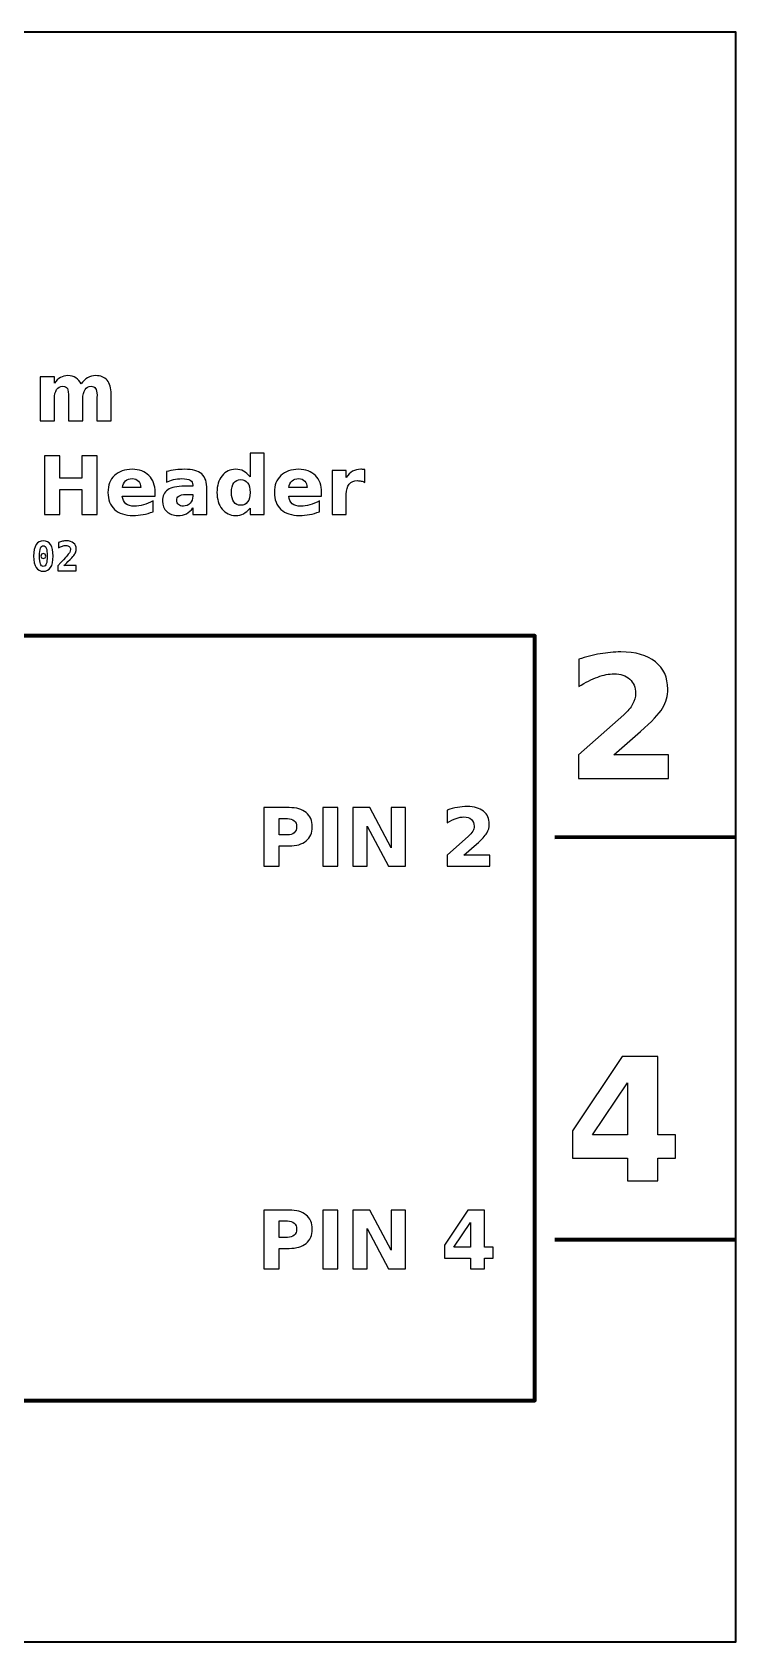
# Model space of a CAD drawing. Header units: centimetres. Extents: x -12.5 to -8.5, y -15.85 to -11.85.
# Drawn here: x -10.25 to -8.5, y -15.85 to -11.85 of the extents above; entities that cross this region are included whole.
import ezdxf

# ---------------------------------------------------------------- set-up
doc = ezdxf.new("R2010")
doc.units = ezdxf.units.CM
doc.header["$MEASUREMENT"] = 0
doc.layers.add('Layer 1', color=7, linetype='Continuous')

msp = doc.modelspace()

# ---------------------------------------------------------------- linework, layer by layer
at = {"layer": 'Layer 1', "color": 7, "lineweight": 35}
msp.add_open_spline([(-12.5, -11.85), (-12.5, -11.85), (-8.5, -11.85), (-8.5, -11.85), (-8.5, -11.85), (-8.5, -11.85), (-8.5, -15.85), (-8.5, -15.85), (-8.5, -15.85), (-8.5, -15.85), (-12.5, -15.85), (-12.5, -15.85), (-12.5, -15.85), (-12.5, -15.85), (-12.5, -11.85), (-12.5, -11.85)], degree=3, knots=[0, 0, 0, 0, 0.25, 0.25, 0.25, 0.25, 0.5, 0.5, 0.5, 0.5, 0.75, 0.75, 0.75, 0.75, 1, 1, 1, 1], dxfattribs=at)
at = {"layer": 'Layer 1', "color": 250}
for points, knots in [([(-10.12776, -12.72425), (-10.12333, -12.71748), (-10.1181, -12.71232), (-10.112, -12.70878), (-10.112, -12.70878), (-10.1059, -12.70522), (-10.09923, -12.70345), (-10.09193, -12.70345), (-10.09193, -12.70345), (-10.07936, -12.70345), (-10.0698, -12.70732), (-10.06323, -12.71508), (-10.06323, -12.71508), (-10.05666, -12.72282), (-10.05336, -12.73408), (-10.05336, -12.74885), (-10.05336, -12.74885), (-10.05336, -12.74885), (-10.05336, -12.81545), (-10.05336, -12.81545), (-10.05336, -12.81545), (-10.05336, -12.81545), (-10.08853, -12.81545), (-10.08853, -12.81545), (-10.08853, -12.81545), (-10.08853, -12.81545), (-10.08853, -12.75842), (-10.08853, -12.75842), (-10.08853, -12.75842), (-10.08846, -12.75758), (-10.08843, -12.75672), (-10.0884, -12.75578), (-10.0884, -12.75578), (-10.08836, -12.75488), (-10.08833, -12.75358), (-10.08833, -12.75188), (-10.08833, -12.75188), (-10.08833, -12.74415), (-10.08946, -12.73852), (-10.09176, -12.73505), (-10.09176, -12.73505), (-10.09403, -12.73155), (-10.0977, -12.72982), (-10.10276, -12.72982), (-10.10276, -12.72982), (-10.10943, -12.72982), (-10.11453, -12.73255), (-10.11816, -12.73802), (-10.11816, -12.73802), (-10.12176, -12.74348), (-10.12363, -12.75138), (-10.12376, -12.76175), (-10.12376, -12.76175), (-10.12376, -12.76175), (-10.12376, -12.81545), (-10.12376, -12.81545), (-10.12376, -12.81545), (-10.12376, -12.81545), (-10.15893, -12.81545), (-10.15893, -12.81545), (-10.15893, -12.81545), (-10.15893, -12.81545), (-10.15893, -12.75842), (-10.15893, -12.75842), (-10.15893, -12.75842), (-10.15893, -12.74632), (-10.15996, -12.73852), (-10.16206, -12.73505), (-10.16206, -12.73505), (-10.16413, -12.73155), (-10.16783, -12.72982), (-10.17316, -12.72982), (-10.17316, -12.72982), (-10.1799, -12.72982), (-10.18506, -12.73258), (-10.1887, -12.73808), (-10.1887, -12.73808), (-10.19233, -12.74358), (-10.19416, -12.75142), (-10.19416, -12.76165), (-10.19416, -12.76165), (-10.19416, -12.76165), (-10.19416, -12.81545), (-10.19416, -12.81545), (-10.19416, -12.81545), (-10.19416, -12.81545), (-10.22933, -12.81545), (-10.22933, -12.81545), (-10.22933, -12.81545), (-10.22933, -12.81545), (-10.22933, -12.70608), (-10.22933, -12.70608), (-10.22933, -12.70608), (-10.22933, -12.70608), (-10.19416, -12.70608), (-10.19416, -12.70608), (-10.19416, -12.70608), (-10.19416, -12.70608), (-10.19416, -12.72212), (-10.19416, -12.72212), (-10.19416, -12.72212), (-10.18986, -12.71592), (-10.18493, -12.71128), (-10.17936, -12.70815), (-10.17936, -12.70815), (-10.1738, -12.70502), (-10.16766, -12.70345), (-10.16096, -12.70345), (-10.16096, -12.70345), (-10.15343, -12.70345), (-10.14673, -12.70528), (-10.14096, -12.70892), (-10.14096, -12.70892), (-10.13516, -12.71258), (-10.13076, -12.71768), (-10.12776, -12.72425)], [0, 0, 0, 0, 0.0344828, 0.0344828, 0.0344828, 0.0344828, 0.0689655, 0.0689655, 0.0689655, 0.0689655, 0.1034483, 0.1034483, 0.1034483, 0.1034483, 0.137931, 0.137931, 0.137931, 0.137931, 0.1724138, 0.1724138, 0.1724138, 0.1724138, 0.2068966, 0.2068966, 0.2068966, 0.2068966, 0.2413793, 0.2413793, 0.2413793, 0.2413793, 0.2758621, 0.2758621, 0.2758621, 0.2758621, 0.3103448, 0.3103448, 0.3103448, 0.3103448, 0.3448276, 0.3448276, 0.3448276, 0.3448276, 0.3793103, 0.3793103, 0.3793103, 0.3793103, 0.4137931, 0.4137931, 0.4137931, 0.4137931, 0.4482759, 0.4482759, 0.4482759, 0.4482759, 0.4827586, 0.4827586, 0.4827586, 0.4827586, 0.5172414, 0.5172414, 0.5172414, 0.5172414, 0.5517241, 0.5517241, 0.5517241, 0.5517241, 0.5862069, 0.5862069, 0.5862069, 0.5862069, 0.6206897, 0.6206897, 0.6206897, 0.6206897, 0.6551724, 0.6551724, 0.6551724, 0.6551724, 0.6896552, 0.6896552, 0.6896552, 0.6896552, 0.7241379, 0.7241379, 0.7241379, 0.7241379, 0.7586207, 0.7586207, 0.7586207, 0.7586207, 0.7931034, 0.7931034, 0.7931034, 0.7931034, 0.8275862, 0.8275862, 0.8275862, 0.8275862, 0.862069, 0.862069, 0.862069, 0.862069, 0.8965517, 0.8965517, 0.8965517, 0.8965517, 0.9310345, 0.9310345, 0.9310345, 0.9310345, 0.9655172, 0.9655172, 0.9655172, 0.9655172, 1, 1, 1, 1]), ([(-10.21873, -12.90245), (-10.21873, -12.90245), (-10.18113, -12.90245), (-10.18113, -12.90245), (-10.18113, -12.90245), (-10.18113, -12.90245), (-10.18113, -12.95802), (-10.18113, -12.95802), (-10.18113, -12.95802), (-10.18113, -12.95802), (-10.12567, -12.95802), (-10.12567, -12.95802), (-10.12567, -12.95802), (-10.12567, -12.95802), (-10.12567, -12.90245), (-10.12567, -12.90245), (-10.12567, -12.90245), (-10.12567, -12.90245), (-10.08807, -12.90245), (-10.08807, -12.90245), (-10.08807, -12.90245), (-10.08807, -12.90245), (-10.08807, -13.04825), (-10.08807, -13.04825), (-10.08807, -13.04825), (-10.08807, -13.04825), (-10.12567, -13.04825), (-10.12567, -13.04825), (-10.12567, -13.04825), (-10.12567, -13.04825), (-10.12567, -12.98645), (-10.12567, -12.98645), (-10.12567, -12.98645), (-10.12567, -12.98645), (-10.18113, -12.98645), (-10.18113, -12.98645), (-10.18113, -12.98645), (-10.18113, -12.98645), (-10.18113, -13.04825), (-10.18113, -13.04825), (-10.18113, -13.04825), (-10.18113, -13.04825), (-10.21873, -13.04825), (-10.21873, -13.04825), (-10.21873, -13.04825), (-10.21873, -13.04825), (-10.21873, -12.90245), (-10.21873, -12.90245)], [0, 0, 0, 0, 0.0833333, 0.0833333, 0.0833333, 0.0833333, 0.1666667, 0.1666667, 0.1666667, 0.1666667, 0.25, 0.25, 0.25, 0.25, 0.3333333, 0.3333333, 0.3333333, 0.3333333, 0.4166667, 0.4166667, 0.4166667, 0.4166667, 0.5, 0.5, 0.5, 0.5, 0.5833333, 0.5833333, 0.5833333, 0.5833333, 0.6666667, 0.6666667, 0.6666667, 0.6666667, 0.75, 0.75, 0.75, 0.75, 0.8333333, 0.8333333, 0.8333333, 0.8333333, 0.9166667, 0.9166667, 0.9166667, 0.9166667, 1, 1, 1, 1]), ([(-9.70793, -12.95492), (-9.70793, -12.95492), (-9.70793, -12.89628), (-9.70793, -12.89628), (-9.70793, -12.89628), (-9.70793, -12.89628), (-9.67276, -12.89628), (-9.67276, -12.89628), (-9.67276, -12.89628), (-9.67276, -12.89628), (-9.67276, -13.04825), (-9.67276, -13.04825), (-9.67276, -13.04825), (-9.67276, -13.04825), (-9.70793, -13.04825), (-9.70793, -13.04825), (-9.70793, -13.04825), (-9.70793, -13.04825), (-9.70793, -13.03242), (-9.70793, -13.03242), (-9.70793, -13.03242), (-9.71273, -13.03888), (-9.71806, -13.04358), (-9.72383, -13.04658), (-9.72383, -13.04658), (-9.72963, -13.04958), (-9.73633, -13.05108), (-9.74396, -13.05108), (-9.74396, -13.05108), (-9.75743, -13.05108), (-9.7685, -13.04572), (-9.77713, -13.03502), (-9.77713, -13.03502), (-9.7858, -13.02432), (-9.79013, -13.01052), (-9.79013, -12.99365), (-9.79013, -12.99365), (-9.79013, -12.97682), (-9.7858, -12.96302), (-9.77713, -12.95232), (-9.77713, -12.95232), (-9.7685, -12.94162), (-9.75743, -12.93625), (-9.74396, -12.93625), (-9.74396, -12.93625), (-9.7364, -12.93625), (-9.72973, -12.93775), (-9.7239, -12.94078), (-9.7239, -12.94078), (-9.71806, -12.94382), (-9.71273, -12.94852), (-9.70793, -12.95492)], [0, 0, 0, 0, 0.0769231, 0.0769231, 0.0769231, 0.0769231, 0.1538462, 0.1538462, 0.1538462, 0.1538462, 0.2307692, 0.2307692, 0.2307692, 0.2307692, 0.3076923, 0.3076923, 0.3076923, 0.3076923, 0.3846154, 0.3846154, 0.3846154, 0.3846154, 0.4615385, 0.4615385, 0.4615385, 0.4615385, 0.5384615, 0.5384615, 0.5384615, 0.5384615, 0.6153846, 0.6153846, 0.6153846, 0.6153846, 0.6923077, 0.6923077, 0.6923077, 0.6923077, 0.7692308, 0.7692308, 0.7692308, 0.7692308, 0.8461538, 0.8461538, 0.8461538, 0.8461538, 0.9230769, 0.9230769, 0.9230769, 0.9230769, 1, 1, 1, 1]), ([(-9.94376, -12.99328), (-9.94376, -12.99328), (-9.94376, -13.00325), (-9.94376, -13.00325), (-9.94376, -13.00325), (-9.94376, -13.00325), (-10.0255, -13.00325), (-10.0255, -13.00325), (-10.0255, -13.00325), (-10.02466, -13.01145), (-10.0217, -13.01758), (-10.0166, -13.02168), (-10.0166, -13.02168), (-10.01153, -13.02578), (-10.00443, -13.02785), (-9.99533, -13.02785), (-9.99533, -13.02785), (-9.98796, -13.02785), (-9.98043, -13.02675), (-9.9727, -13.02458), (-9.9727, -13.02458), (-9.965, -13.02238), (-9.95706, -13.01908), (-9.94893, -13.01465), (-9.94893, -13.01465), (-9.94893, -13.01465), (-9.94893, -13.04162), (-9.94893, -13.04162), (-9.94893, -13.04162), (-9.9572, -13.04475), (-9.96546, -13.04708), (-9.97373, -13.04868), (-9.97373, -13.04868), (-9.982, -13.05028), (-9.99026, -13.05108), (-9.99853, -13.05108), (-9.99853, -13.05108), (-10.01833, -13.05108), (-10.0337, -13.04605), (-10.04466, -13.03598), (-10.04466, -13.03598), (-10.05563, -13.02595), (-10.06113, -13.01182), (-10.06113, -12.99365), (-10.06113, -12.99365), (-10.06113, -12.97582), (-10.05573, -12.96182), (-10.04496, -12.95158), (-10.04496, -12.95158), (-10.0342, -12.94135), (-10.01936, -12.93625), (-10.0005, -12.93625), (-10.0005, -12.93625), (-9.9833, -12.93625), (-9.96956, -12.94142), (-9.95923, -12.95178), (-9.95923, -12.95178), (-9.94893, -12.96215), (-9.94376, -12.97598), (-9.94376, -12.99328)], [0, 0, 0, 0, 0.0666667, 0.0666667, 0.0666667, 0.0666667, 0.1333333, 0.1333333, 0.1333333, 0.1333333, 0.2, 0.2, 0.2, 0.2, 0.2666667, 0.2666667, 0.2666667, 0.2666667, 0.3333333, 0.3333333, 0.3333333, 0.3333333, 0.4, 0.4, 0.4, 0.4, 0.4666667, 0.4666667, 0.4666667, 0.4666667, 0.5333333, 0.5333333, 0.5333333, 0.5333333, 0.6, 0.6, 0.6, 0.6, 0.6666667, 0.6666667, 0.6666667, 0.6666667, 0.7333333, 0.7333333, 0.7333333, 0.7333333, 0.8, 0.8, 0.8, 0.8, 0.8666667, 0.8666667, 0.8666667, 0.8666667, 0.9333333, 0.9333333, 0.9333333, 0.9333333, 1, 1, 1, 1]), ([(-9.9797, -12.98168), (-9.9797, -12.97502), (-9.98163, -12.96968), (-9.9855, -12.96558), (-9.9855, -12.96558), (-9.9894, -12.96152), (-9.99443, -12.95948), (-10.0007, -12.95948), (-10.0007, -12.95948), (-10.00746, -12.95948), (-10.01296, -12.96138), (-10.0172, -12.96522), (-10.0172, -12.96522), (-10.02143, -12.96902), (-10.02406, -12.97452), (-10.0251, -12.98168), (-10.0251, -12.98168), (-10.0251, -12.98168), (-9.9797, -12.98168), (-9.9797, -12.98168)], [0, 0, 0, 0, 0.2, 0.2, 0.2, 0.2, 0.4, 0.4, 0.4, 0.4, 0.6, 0.6, 0.6, 0.6, 0.8, 0.8, 0.8, 0.8, 1, 1, 1, 1]), ([(-9.81487, -12.98582), (-9.81487, -12.98582), (-9.81487, -13.04825), (-9.81487, -13.04825), (-9.81487, -13.04825), (-9.81487, -13.04825), (-9.85013, -13.04825), (-9.85013, -13.04825), (-9.85013, -13.04825), (-9.85013, -13.04825), (-9.85013, -13.03205), (-9.85013, -13.03205), (-9.85013, -13.03205), (-9.85483, -13.03868), (-9.8601, -13.04352), (-9.86593, -13.04655), (-9.86593, -13.04655), (-9.8718, -13.04958), (-9.87893, -13.05108), (-9.88733, -13.05108), (-9.88733, -13.05108), (-9.89867, -13.05108), (-9.90783, -13.04778), (-9.9149, -13.04118), (-9.9149, -13.04118), (-9.92197, -13.03455), (-9.9255, -13.02598), (-9.9255, -13.01542), (-9.9255, -13.01542), (-9.9255, -13.00262), (-9.9211, -12.99318), (-9.91227, -12.98722), (-9.91227, -12.98722), (-9.90343, -12.98122), (-9.8896, -12.97822), (-9.87073, -12.97822), (-9.87073, -12.97822), (-9.87073, -12.97822), (-9.85013, -12.97822), (-9.85013, -12.97822), (-9.85013, -12.97822), (-9.85013, -12.97822), (-9.85013, -12.97548), (-9.85013, -12.97548), (-9.85013, -12.97548), (-9.85013, -12.96995), (-9.8523, -12.96592), (-9.85667, -12.96335), (-9.85667, -12.96335), (-9.86103, -12.96078), (-9.86783, -12.95948), (-9.87707, -12.95948), (-9.87707, -12.95948), (-9.88457, -12.95948), (-9.89153, -12.96022), (-9.89797, -12.96172), (-9.89797, -12.96172), (-9.9044, -12.96322), (-9.9104, -12.96548), (-9.91593, -12.96848), (-9.91593, -12.96848), (-9.91593, -12.96848), (-9.91593, -12.94182), (-9.91593, -12.94182), (-9.91593, -12.94182), (-9.90843, -12.93998), (-9.90093, -12.93862), (-9.89337, -12.93765), (-9.89337, -12.93765), (-9.88583, -12.93672), (-9.87827, -12.93625), (-9.87073, -12.93625), (-9.87073, -12.93625), (-9.851, -12.93625), (-9.83677, -12.94015), (-9.828, -12.94792), (-9.828, -12.94792), (-9.81923, -12.95568), (-9.81487, -12.96832), (-9.81487, -12.98582)], [0, 0, 0, 0, 0.05, 0.05, 0.05, 0.05, 0.1, 0.1, 0.1, 0.1, 0.15, 0.15, 0.15, 0.15, 0.2, 0.2, 0.2, 0.2, 0.25, 0.25, 0.25, 0.25, 0.3, 0.3, 0.3, 0.3, 0.35, 0.35, 0.35, 0.35, 0.4, 0.4, 0.4, 0.4, 0.45, 0.45, 0.45, 0.45, 0.5, 0.5, 0.5, 0.5, 0.55, 0.55, 0.55, 0.55, 0.6, 0.6, 0.6, 0.6, 0.65, 0.65, 0.65, 0.65, 0.7, 0.7, 0.7, 0.7, 0.75, 0.75, 0.75, 0.75, 0.8, 0.8, 0.8, 0.8, 0.85, 0.85, 0.85, 0.85, 0.9, 0.9, 0.9, 0.9, 0.95, 0.95, 0.95, 0.95, 1, 1, 1, 1]), ([(-9.52999, -12.99328), (-9.52999, -12.99328), (-9.52999, -13.00325), (-9.52999, -13.00325), (-9.52999, -13.00325), (-9.52999, -13.00325), (-9.61173, -13.00325), (-9.61173, -13.00325), (-9.61173, -13.00325), (-9.61089, -13.01145), (-9.60793, -13.01758), (-9.60283, -13.02168), (-9.60283, -13.02168), (-9.59776, -13.02578), (-9.59066, -13.02785), (-9.58156, -13.02785), (-9.58156, -13.02785), (-9.57419, -13.02785), (-9.56666, -13.02675), (-9.55893, -13.02458), (-9.55893, -13.02458), (-9.55123, -13.02238), (-9.54329, -13.01908), (-9.53516, -13.01465), (-9.53516, -13.01465), (-9.53516, -13.01465), (-9.53516, -13.04162), (-9.53516, -13.04162), (-9.53516, -13.04162), (-9.54343, -13.04475), (-9.55169, -13.04708), (-9.55996, -13.04868), (-9.55996, -13.04868), (-9.56823, -13.05028), (-9.57649, -13.05108), (-9.58476, -13.05108), (-9.58476, -13.05108), (-9.60456, -13.05108), (-9.61993, -13.04605), (-9.63089, -13.03598), (-9.63089, -13.03598), (-9.64186, -13.02595), (-9.64736, -13.01182), (-9.64736, -12.99365), (-9.64736, -12.99365), (-9.64736, -12.97582), (-9.64196, -12.96182), (-9.63119, -12.95158), (-9.63119, -12.95158), (-9.62043, -12.94135), (-9.60559, -12.93625), (-9.58673, -12.93625), (-9.58673, -12.93625), (-9.56953, -12.93625), (-9.55579, -12.94142), (-9.54546, -12.95178), (-9.54546, -12.95178), (-9.53516, -12.96215), (-9.52999, -12.97598), (-9.52999, -12.99328)], [0, 0, 0, 0, 0.0666667, 0.0666667, 0.0666667, 0.0666667, 0.1333333, 0.1333333, 0.1333333, 0.1333333, 0.2, 0.2, 0.2, 0.2, 0.2666667, 0.2666667, 0.2666667, 0.2666667, 0.3333333, 0.3333333, 0.3333333, 0.3333333, 0.4, 0.4, 0.4, 0.4, 0.4666667, 0.4666667, 0.4666667, 0.4666667, 0.5333333, 0.5333333, 0.5333333, 0.5333333, 0.6, 0.6, 0.6, 0.6, 0.6666667, 0.6666667, 0.6666667, 0.6666667, 0.7333333, 0.7333333, 0.7333333, 0.7333333, 0.8, 0.8, 0.8, 0.8, 0.8666667, 0.8666667, 0.8666667, 0.8666667, 0.9333333, 0.9333333, 0.9333333, 0.9333333, 1, 1, 1, 1]), ([(-9.56593, -12.98168), (-9.56593, -12.97502), (-9.56786, -12.96968), (-9.57173, -12.96558), (-9.57173, -12.96558), (-9.57563, -12.96152), (-9.58066, -12.95948), (-9.58693, -12.95948), (-9.58693, -12.95948), (-9.59369, -12.95948), (-9.59919, -12.96138), (-9.60343, -12.96522), (-9.60343, -12.96522), (-9.60766, -12.96902), (-9.61029, -12.97452), (-9.61133, -12.98168), (-9.61133, -12.98168), (-9.61133, -12.98168), (-9.56593, -12.98168), (-9.56593, -12.98168)], [0, 0, 0, 0, 0.2, 0.2, 0.2, 0.2, 0.4, 0.4, 0.4, 0.4, 0.6, 0.6, 0.6, 0.6, 0.8, 0.8, 0.8, 0.8, 1, 1, 1, 1]), ([(-9.42226, -12.96868), (-9.42533, -12.96725), (-9.42836, -12.96618), (-9.4314, -12.96552), (-9.4314, -12.96552), (-9.43443, -12.96482), (-9.43746, -12.96448), (-9.44053, -12.96448), (-9.44053, -12.96448), (-9.44953, -12.96448), (-9.45643, -12.96735), (-9.4613, -12.97312), (-9.4613, -12.97312), (-9.46613, -12.97888), (-9.46856, -12.98715), (-9.46856, -12.99788), (-9.46856, -12.99788), (-9.46856, -12.99788), (-9.46856, -13.04825), (-9.46856, -13.04825), (-9.46856, -13.04825), (-9.46856, -13.04825), (-9.50353, -13.04825), (-9.50353, -13.04825), (-9.50353, -13.04825), (-9.50353, -13.04825), (-9.50353, -12.93888), (-9.50353, -12.93888), (-9.50353, -12.93888), (-9.50353, -12.93888), (-9.46856, -12.93888), (-9.46856, -12.93888), (-9.46856, -12.93888), (-9.46856, -12.93888), (-9.46856, -12.95685), (-9.46856, -12.95685), (-9.46856, -12.95685), (-9.46406, -12.94968), (-9.4589, -12.94448), (-9.4531, -12.94118), (-9.4531, -12.94118), (-9.44726, -12.93788), (-9.44026, -12.93625), (-9.43213, -12.93625), (-9.43213, -12.93625), (-9.43096, -12.93625), (-9.4297, -12.93628), (-9.42833, -12.93638), (-9.42833, -12.93638), (-9.42696, -12.93648), (-9.42496, -12.93672), (-9.42236, -12.93702), (-9.42236, -12.93702), (-9.42236, -12.93702), (-9.42226, -12.96868), (-9.42226, -12.96868)], [0, 0, 0, 0, 0.0714286, 0.0714286, 0.0714286, 0.0714286, 0.1428571, 0.1428571, 0.1428571, 0.1428571, 0.2142857, 0.2142857, 0.2142857, 0.2142857, 0.2857143, 0.2857143, 0.2857143, 0.2857143, 0.3571429, 0.3571429, 0.3571429, 0.3571429, 0.4285714, 0.4285714, 0.4285714, 0.4285714, 0.5, 0.5, 0.5, 0.5, 0.5714286, 0.5714286, 0.5714286, 0.5714286, 0.6428571, 0.6428571, 0.6428571, 0.6428571, 0.7142857, 0.7142857, 0.7142857, 0.7142857, 0.7857143, 0.7857143, 0.7857143, 0.7857143, 0.8571429, 0.8571429, 0.8571429, 0.8571429, 0.9285714, 0.9285714, 0.9285714, 0.9285714, 1, 1, 1, 1]), ([(-9.86827, -12.99902), (-9.87557, -12.99902), (-9.88103, -13.00025), (-9.88473, -13.00272), (-9.88473, -13.00272), (-9.8884, -13.00522), (-9.89023, -13.00885), (-9.89023, -13.01368), (-9.89023, -13.01368), (-9.89023, -13.01812), (-9.88877, -13.02158), (-9.8858, -13.02408), (-9.8858, -13.02408), (-9.88283, -13.02658), (-9.87873, -13.02785), (-9.87347, -13.02785), (-9.87347, -13.02785), (-9.86687, -13.02785), (-9.86137, -13.02548), (-9.85687, -13.02075), (-9.85687, -13.02075), (-9.85237, -13.01605), (-9.85013, -13.01012), (-9.85013, -13.00302), (-9.85013, -13.00302), (-9.85013, -13.00302), (-9.85013, -12.99902), (-9.85013, -12.99902), (-9.85013, -12.99902), (-9.85013, -12.99902), (-9.86827, -12.99902), (-9.86827, -12.99902)], [0, 0, 0, 0, 0.125, 0.125, 0.125, 0.125, 0.25, 0.25, 0.25, 0.25, 0.375, 0.375, 0.375, 0.375, 0.5, 0.5, 0.5, 0.5, 0.625, 0.625, 0.625, 0.625, 0.75, 0.75, 0.75, 0.75, 0.875, 0.875, 0.875, 0.875, 1, 1, 1, 1]), ([(-9.73096, -13.02568), (-9.72346, -13.02568), (-9.71776, -13.02295), (-9.71383, -13.01748), (-9.71383, -13.01748), (-9.7099, -13.01202), (-9.70793, -13.00408), (-9.70793, -12.99365), (-9.70793, -12.99365), (-9.70793, -12.98325), (-9.7099, -12.97532), (-9.71383, -12.96985), (-9.71383, -12.96985), (-9.71776, -12.96438), (-9.72346, -12.96165), (-9.73096, -12.96165), (-9.73096, -12.96165), (-9.73836, -12.96165), (-9.74406, -12.96438), (-9.748, -12.96985), (-9.748, -12.96985), (-9.75193, -12.97532), (-9.7539, -12.98325), (-9.7539, -12.99365), (-9.7539, -12.99365), (-9.7539, -13.00408), (-9.75193, -13.01202), (-9.748, -13.01748), (-9.748, -13.01748), (-9.74406, -13.02295), (-9.73836, -13.02568), (-9.73096, -13.02568)], [0, 0, 0, 0, 0.125, 0.125, 0.125, 0.125, 0.25, 0.25, 0.25, 0.25, 0.375, 0.375, 0.375, 0.375, 0.5, 0.5, 0.5, 0.5, 0.625, 0.625, 0.625, 0.625, 0.75, 0.75, 0.75, 0.75, 0.875, 0.875, 0.875, 0.875, 1, 1, 1, 1]), ([(-10.24587, -13.15186), (-10.24587, -13.13924), (-10.24387, -13.12977), (-10.23987, -13.12347), (-10.23987, -13.12347), (-10.23585, -13.11717), (-10.22984, -13.11402), (-10.22179, -13.11402), (-10.22179, -13.11402), (-10.21372, -13.11402), (-10.20769, -13.11716), (-10.20367, -13.12344), (-10.20367, -13.12344), (-10.19967, -13.12972), (-10.19767, -13.13921), (-10.19767, -13.15186), (-10.19767, -13.15186), (-10.19767, -13.16449), (-10.19967, -13.17396), (-10.20367, -13.18024), (-10.20367, -13.18024), (-10.20769, -13.18652), (-10.21372, -13.18966), (-10.22179, -13.18966), (-10.22179, -13.18966), (-10.22984, -13.18966), (-10.23585, -13.18651), (-10.23987, -13.18021), (-10.23987, -13.18021), (-10.24387, -13.17391), (-10.24587, -13.16446), (-10.24587, -13.15186)], [0, 0, 0, 0, 0.125, 0.125, 0.125, 0.125, 0.25, 0.25, 0.25, 0.25, 0.375, 0.375, 0.375, 0.375, 0.5, 0.5, 0.5, 0.5, 0.625, 0.625, 0.625, 0.625, 0.75, 0.75, 0.75, 0.75, 0.875, 0.875, 0.875, 0.875, 1, 1, 1, 1]), ([(-10.17049, -13.17554), (-10.17049, -13.17554), (-10.13977, -13.17554), (-10.13977, -13.17554), (-10.13977, -13.17554), (-10.13977, -13.17554), (-10.13977, -13.18824), (-10.13977, -13.18824), (-10.13977, -13.18824), (-10.13977, -13.18824), (-10.18605, -13.18824), (-10.18605, -13.18824), (-10.18605, -13.18824), (-10.18605, -13.18824), (-10.18605, -13.17592), (-10.18605, -13.17592), (-10.18605, -13.17592), (-10.18605, -13.17592), (-10.17824, -13.16764), (-10.17824, -13.16764), (-10.17824, -13.16764), (-10.16897, -13.15777), (-10.16334, -13.15171), (-10.16135, -13.14942), (-10.16135, -13.14942), (-10.15892, -13.14662), (-10.15715, -13.14414), (-10.15609, -13.14197), (-10.15609, -13.14197), (-10.155, -13.13981), (-10.15447, -13.13767), (-10.15447, -13.13556), (-10.15447, -13.13556), (-10.15447, -13.13231), (-10.15545, -13.12979), (-10.15742, -13.12802), (-10.15742, -13.12802), (-10.15939, -13.12624), (-10.16219, -13.12536), (-10.16579, -13.12536), (-10.16579, -13.12536), (-10.16837, -13.12536), (-10.17125, -13.12587), (-10.17445, -13.12689), (-10.17445, -13.12689), (-10.17767, -13.12792), (-10.181, -13.12941), (-10.18449, -13.13136), (-10.18449, -13.13136), (-10.18449, -13.13136), (-10.18449, -13.11792), (-10.18449, -13.11792), (-10.18449, -13.11792), (-10.181, -13.11666), (-10.1776, -13.11569), (-10.17425, -13.11502), (-10.17425, -13.11502), (-10.17092, -13.11436), (-10.16772, -13.11402), (-10.16467, -13.11402), (-10.16467, -13.11402), (-10.15695, -13.11402), (-10.15089, -13.11582), (-10.14649, -13.11942), (-10.14649, -13.11942), (-10.14207, -13.12301), (-10.13987, -13.12792), (-10.13987, -13.13414), (-10.13987, -13.13414), (-10.13987, -13.13701), (-10.14035, -13.13969), (-10.1413, -13.14219), (-10.1413, -13.14219), (-10.14227, -13.14471), (-10.14392, -13.14749), (-10.14627, -13.15054), (-10.14627, -13.15054), (-10.14799, -13.15276), (-10.15272, -13.15774), (-10.16047, -13.16549), (-10.16047, -13.16549), (-10.16467, -13.16967), (-10.168, -13.17304), (-10.17049, -13.17554)], [0, 0, 0, 0, 0.047619, 0.047619, 0.047619, 0.047619, 0.0952381, 0.0952381, 0.0952381, 0.0952381, 0.1428571, 0.1428571, 0.1428571, 0.1428571, 0.1904762, 0.1904762, 0.1904762, 0.1904762, 0.2380952, 0.2380952, 0.2380952, 0.2380952, 0.2857143, 0.2857143, 0.2857143, 0.2857143, 0.3333333, 0.3333333, 0.3333333, 0.3333333, 0.3809524, 0.3809524, 0.3809524, 0.3809524, 0.4285714, 0.4285714, 0.4285714, 0.4285714, 0.4761905, 0.4761905, 0.4761905, 0.4761905, 0.5238095, 0.5238095, 0.5238095, 0.5238095, 0.5714286, 0.5714286, 0.5714286, 0.5714286, 0.6190476, 0.6190476, 0.6190476, 0.6190476, 0.6666667, 0.6666667, 0.6666667, 0.6666667, 0.7142857, 0.7142857, 0.7142857, 0.7142857, 0.7619048, 0.7619048, 0.7619048, 0.7619048, 0.8095238, 0.8095238, 0.8095238, 0.8095238, 0.8571429, 0.8571429, 0.8571429, 0.8571429, 0.9047619, 0.9047619, 0.9047619, 0.9047619, 0.952381, 0.952381, 0.952381, 0.952381, 1, 1, 1, 1]), ([(-10.22179, -13.12622), (-10.22512, -13.12622), (-10.22754, -13.12826), (-10.22907, -13.13232), (-10.22907, -13.13232), (-10.2306, -13.13641), (-10.23137, -13.14291), (-10.23137, -13.15186), (-10.23137, -13.15186), (-10.23137, -13.16079), (-10.2306, -13.16727), (-10.22907, -13.17136), (-10.22907, -13.17136), (-10.22754, -13.17542), (-10.22512, -13.17746), (-10.22179, -13.17746), (-10.22179, -13.17746), (-10.21844, -13.17746), (-10.216, -13.17542), (-10.21447, -13.17136), (-10.21447, -13.17136), (-10.21294, -13.16727), (-10.21217, -13.16079), (-10.21217, -13.15186), (-10.21217, -13.15186), (-10.21217, -13.14291), (-10.21294, -13.13641), (-10.21447, -13.13232), (-10.21447, -13.13232), (-10.216, -13.12826), (-10.21844, -13.12622), (-10.22179, -13.12622)], [0, 0, 0, 0, 0.125, 0.125, 0.125, 0.125, 0.25, 0.25, 0.25, 0.25, 0.375, 0.375, 0.375, 0.375, 0.5, 0.5, 0.5, 0.5, 0.625, 0.625, 0.625, 0.625, 0.75, 0.75, 0.75, 0.75, 0.875, 0.875, 0.875, 0.875, 1, 1, 1, 1]), ([(-10.22785, -13.15186), (-10.22785, -13.15014), (-10.22727, -13.14869), (-10.22609, -13.14752), (-10.22609, -13.14752), (-10.22492, -13.14634), (-10.22349, -13.14576), (-10.22179, -13.14576), (-10.22179, -13.14576), (-10.22007, -13.14576), (-10.21862, -13.14634), (-10.21745, -13.14752), (-10.21745, -13.14752), (-10.21627, -13.14869), (-10.21569, -13.15014), (-10.21569, -13.15186), (-10.21569, -13.15186), (-10.21569, -13.15356), (-10.21627, -13.15499), (-10.21745, -13.15616), (-10.21745, -13.15616), (-10.21862, -13.15734), (-10.22007, -13.15792), (-10.22179, -13.15792), (-10.22179, -13.15792), (-10.22349, -13.15792), (-10.22492, -13.15734), (-10.22609, -13.15619), (-10.22609, -13.15619), (-10.22727, -13.15504), (-10.22785, -13.15359), (-10.22785, -13.15186)], [0, 0, 0, 0, 0.125, 0.125, 0.125, 0.125, 0.25, 0.25, 0.25, 0.25, 0.375, 0.375, 0.375, 0.375, 0.5, 0.5, 0.5, 0.5, 0.625, 0.625, 0.625, 0.625, 0.75, 0.75, 0.75, 0.75, 0.875, 0.875, 0.875, 0.875, 1, 1, 1, 1]), ([(-8.803, -13.64582), (-8.803, -13.64582), (-8.66718, -13.64582), (-8.66718, -13.64582), (-8.66718, -13.64582), (-8.66718, -13.64582), (-8.66718, -13.70431), (-8.66718, -13.70431), (-8.66718, -13.70431), (-8.66718, -13.70431), (-8.89148, -13.70431), (-8.89148, -13.70431), (-8.89148, -13.70431), (-8.89148, -13.70431), (-8.89148, -13.64582), (-8.89148, -13.64582), (-8.89148, -13.64582), (-8.89148, -13.64582), (-8.7788, -13.54641), (-8.7788, -13.54641), (-8.7788, -13.54641), (-8.76871, -13.53731), (-8.7613, -13.52842), (-8.7565, -13.51974), (-8.7565, -13.51974), (-8.75164, -13.51106), (-8.74924, -13.50203), (-8.74924, -13.49264), (-8.74924, -13.49264), (-8.74924, -13.47818), (-8.75411, -13.46654), (-8.76384, -13.45772), (-8.76384, -13.45772), (-8.77351, -13.4489), (-8.78642, -13.44453), (-8.80258, -13.44453), (-8.80258, -13.44453), (-8.81499, -13.44453), (-8.82854, -13.44721), (-8.84329, -13.4525), (-8.84329, -13.4525), (-8.85803, -13.45779), (-8.87384, -13.46569), (-8.89063, -13.47614), (-8.89063, -13.47614), (-8.89063, -13.47614), (-8.89063, -13.40833), (-8.89063, -13.40833), (-8.89063, -13.40833), (-8.87271, -13.40241), (-8.855, -13.39789), (-8.8375, -13.39479), (-8.8375, -13.39479), (-8.82, -13.39168), (-8.80286, -13.39013), (-8.786, -13.39013), (-8.786, -13.39013), (-8.7491, -13.39013), (-8.72038, -13.39824), (-8.69992, -13.41454), (-8.69992, -13.41454), (-8.67946, -13.43077), (-8.66923, -13.45342), (-8.66923, -13.48256), (-8.66923, -13.48256), (-8.66923, -13.49935), (-8.6736, -13.51501), (-8.68228, -13.52955), (-8.68228, -13.52955), (-8.69096, -13.54408), (-8.70923, -13.56355), (-8.73703, -13.58796), (-8.73703, -13.58796), (-8.73703, -13.58796), (-8.803, -13.64582), (-8.803, -13.64582)], [0, 0, 0, 0, 0.0526316, 0.0526316, 0.0526316, 0.0526316, 0.1052632, 0.1052632, 0.1052632, 0.1052632, 0.1578947, 0.1578947, 0.1578947, 0.1578947, 0.2105263, 0.2105263, 0.2105263, 0.2105263, 0.2631579, 0.2631579, 0.2631579, 0.2631579, 0.3157895, 0.3157895, 0.3157895, 0.3157895, 0.3684211, 0.3684211, 0.3684211, 0.3684211, 0.4210526, 0.4210526, 0.4210526, 0.4210526, 0.4736842, 0.4736842, 0.4736842, 0.4736842, 0.5263158, 0.5263158, 0.5263158, 0.5263158, 0.5789474, 0.5789474, 0.5789474, 0.5789474, 0.6315789, 0.6315789, 0.6315789, 0.6315789, 0.6842105, 0.6842105, 0.6842105, 0.6842105, 0.7368421, 0.7368421, 0.7368421, 0.7368421, 0.7894737, 0.7894737, 0.7894737, 0.7894737, 0.8421053, 0.8421053, 0.8421053, 0.8421053, 0.8947368, 0.8947368, 0.8947368, 0.8947368, 0.9473684, 0.9473684, 0.9473684, 0.9473684, 1, 1, 1, 1]), ([(-9.67333, -13.777), (-9.67333, -13.777), (-9.61093, -13.777), (-9.61093, -13.777), (-9.61093, -13.777), (-9.59237, -13.777), (-9.57813, -13.78113), (-9.5682, -13.78937), (-9.5682, -13.78937), (-9.55827, -13.7976), (-9.5533, -13.80933), (-9.5533, -13.82457), (-9.5533, -13.82457), (-9.5533, -13.83983), (-9.55827, -13.8516), (-9.5682, -13.85983), (-9.5682, -13.85983), (-9.57813, -13.86807), (-9.59237, -13.8722), (-9.61093, -13.8722), (-9.61093, -13.8722), (-9.61093, -13.8722), (-9.63573, -13.8722), (-9.63573, -13.8722), (-9.63573, -13.8722), (-9.63573, -13.8722), (-9.63573, -13.9228), (-9.63573, -13.9228), (-9.63573, -13.9228), (-9.63573, -13.9228), (-9.67333, -13.9228), (-9.67333, -13.9228), (-9.67333, -13.9228), (-9.67333, -13.9228), (-9.67333, -13.777), (-9.67333, -13.777)], [0, 0, 0, 0, 0.1111111, 0.1111111, 0.1111111, 0.1111111, 0.2222222, 0.2222222, 0.2222222, 0.2222222, 0.3333333, 0.3333333, 0.3333333, 0.3333333, 0.4444444, 0.4444444, 0.4444444, 0.4444444, 0.5555556, 0.5555556, 0.5555556, 0.5555556, 0.6666667, 0.6666667, 0.6666667, 0.6666667, 0.7777778, 0.7777778, 0.7777778, 0.7777778, 0.8888889, 0.8888889, 0.8888889, 0.8888889, 1, 1, 1, 1]), ([(-9.52676, -13.777), (-9.52676, -13.777), (-9.48916, -13.777), (-9.48916, -13.777), (-9.48916, -13.777), (-9.48916, -13.777), (-9.48916, -13.9228), (-9.48916, -13.9228), (-9.48916, -13.9228), (-9.48916, -13.9228), (-9.52676, -13.9228), (-9.52676, -13.9228), (-9.52676, -13.9228), (-9.52676, -13.9228), (-9.52676, -13.777), (-9.52676, -13.777)], [0, 0, 0, 0, 0.25, 0.25, 0.25, 0.25, 0.5, 0.5, 0.5, 0.5, 0.75, 0.75, 0.75, 0.75, 1, 1, 1, 1]), ([(-9.45236, -13.777), (-9.45236, -13.777), (-9.41036, -13.777), (-9.41036, -13.777), (-9.41036, -13.777), (-9.41036, -13.777), (-9.35733, -13.877), (-9.35733, -13.877), (-9.35733, -13.877), (-9.35733, -13.877), (-9.35733, -13.777), (-9.35733, -13.777), (-9.35733, -13.777), (-9.35733, -13.777), (-9.3217, -13.777), (-9.3217, -13.777), (-9.3217, -13.777), (-9.3217, -13.777), (-9.3217, -13.9228), (-9.3217, -13.9228), (-9.3217, -13.9228), (-9.3217, -13.9228), (-9.3637, -13.9228), (-9.3637, -13.9228), (-9.3637, -13.9228), (-9.3637, -13.9228), (-9.41673, -13.8228), (-9.41673, -13.8228), (-9.41673, -13.8228), (-9.41673, -13.8228), (-9.41673, -13.9228), (-9.41673, -13.9228), (-9.41673, -13.9228), (-9.41673, -13.9228), (-9.45236, -13.9228), (-9.45236, -13.9228), (-9.45236, -13.9228), (-9.45236, -13.9228), (-9.45236, -13.777), (-9.45236, -13.777)], [0, 0, 0, 0, 0.1, 0.1, 0.1, 0.1, 0.2, 0.2, 0.2, 0.2, 0.3, 0.3, 0.3, 0.3, 0.4, 0.4, 0.4, 0.4, 0.5, 0.5, 0.5, 0.5, 0.6, 0.6, 0.6, 0.6, 0.7, 0.7, 0.7, 0.7, 0.8, 0.8, 0.8, 0.8, 0.9, 0.9, 0.9, 0.9, 1, 1, 1, 1]), ([(-9.1761, -13.89517), (-9.1761, -13.89517), (-9.11193, -13.89517), (-9.11193, -13.89517), (-9.11193, -13.89517), (-9.11193, -13.89517), (-9.11193, -13.9228), (-9.11193, -13.9228), (-9.11193, -13.9228), (-9.11193, -13.9228), (-9.2179, -13.9228), (-9.2179, -13.9228), (-9.2179, -13.9228), (-9.2179, -13.9228), (-9.2179, -13.89517), (-9.2179, -13.89517), (-9.2179, -13.89517), (-9.2179, -13.89517), (-9.16466, -13.8482), (-9.16466, -13.8482), (-9.16466, -13.8482), (-9.1599, -13.8439), (-9.1564, -13.8397), (-9.15413, -13.8356), (-9.15413, -13.8356), (-9.15183, -13.8315), (-9.1507, -13.82723), (-9.1507, -13.8228), (-9.1507, -13.8228), (-9.1507, -13.81597), (-9.153, -13.81047), (-9.1576, -13.8063), (-9.1576, -13.8063), (-9.16216, -13.80213), (-9.16826, -13.80007), (-9.1759, -13.80007), (-9.1759, -13.80007), (-9.18176, -13.80007), (-9.18816, -13.80133), (-9.19513, -13.80383), (-9.19513, -13.80383), (-9.2021, -13.80633), (-9.20956, -13.81007), (-9.2175, -13.815), (-9.2175, -13.815), (-9.2175, -13.815), (-9.2175, -13.78297), (-9.2175, -13.78297), (-9.2175, -13.78297), (-9.20903, -13.78017), (-9.20066, -13.77803), (-9.1924, -13.77657), (-9.1924, -13.77657), (-9.18413, -13.7751), (-9.17603, -13.77437), (-9.16806, -13.77437), (-9.16806, -13.77437), (-9.15063, -13.77437), (-9.13706, -13.7782), (-9.1274, -13.7859), (-9.1274, -13.7859), (-9.11773, -13.79357), (-9.1129, -13.80427), (-9.1129, -13.81803), (-9.1129, -13.81803), (-9.1129, -13.82597), (-9.11496, -13.83337), (-9.11906, -13.84023), (-9.11906, -13.84023), (-9.12316, -13.8471), (-9.1318, -13.8563), (-9.14493, -13.86783), (-9.14493, -13.86783), (-9.14493, -13.86783), (-9.1761, -13.89517), (-9.1761, -13.89517)], [0, 0, 0, 0, 0.0526316, 0.0526316, 0.0526316, 0.0526316, 0.1052632, 0.1052632, 0.1052632, 0.1052632, 0.1578947, 0.1578947, 0.1578947, 0.1578947, 0.2105263, 0.2105263, 0.2105263, 0.2105263, 0.2631579, 0.2631579, 0.2631579, 0.2631579, 0.3157895, 0.3157895, 0.3157895, 0.3157895, 0.3684211, 0.3684211, 0.3684211, 0.3684211, 0.4210526, 0.4210526, 0.4210526, 0.4210526, 0.4736842, 0.4736842, 0.4736842, 0.4736842, 0.5263158, 0.5263158, 0.5263158, 0.5263158, 0.5789474, 0.5789474, 0.5789474, 0.5789474, 0.6315789, 0.6315789, 0.6315789, 0.6315789, 0.6842105, 0.6842105, 0.6842105, 0.6842105, 0.7368421, 0.7368421, 0.7368421, 0.7368421, 0.7894737, 0.7894737, 0.7894737, 0.7894737, 0.8421053, 0.8421053, 0.8421053, 0.8421053, 0.8947368, 0.8947368, 0.8947368, 0.8947368, 0.9473684, 0.9473684, 0.9473684, 0.9473684, 1, 1, 1, 1]), ([(-9.63573, -13.80423), (-9.63573, -13.80423), (-9.63573, -13.84497), (-9.63573, -13.84497), (-9.63573, -13.84497), (-9.63573, -13.84497), (-9.61493, -13.84497), (-9.61493, -13.84497), (-9.61493, -13.84497), (-9.60763, -13.84497), (-9.602, -13.8432), (-9.59803, -13.83963), (-9.59803, -13.83963), (-9.59407, -13.8361), (-9.59207, -13.83107), (-9.59207, -13.82457), (-9.59207, -13.82457), (-9.59207, -13.81803), (-9.59407, -13.81303), (-9.59803, -13.8095), (-9.59803, -13.8095), (-9.602, -13.806), (-9.60763, -13.80423), (-9.61493, -13.80423), (-9.61493, -13.80423), (-9.61493, -13.80423), (-9.63573, -13.80423), (-9.63573, -13.80423)], [0, 0, 0, 0, 0.1428571, 0.1428571, 0.1428571, 0.1428571, 0.2857143, 0.2857143, 0.2857143, 0.2857143, 0.4285714, 0.4285714, 0.4285714, 0.4285714, 0.5714286, 0.5714286, 0.5714286, 0.5714286, 0.7142857, 0.7142857, 0.7142857, 0.7142857, 0.8571429, 0.8571429, 0.8571429, 0.8571429, 1, 1, 1, 1]), ([(-8.78233, -14.3957), (-8.78233, -14.3957), (-8.69385, -14.3957), (-8.69385, -14.3957), (-8.69385, -14.3957), (-8.69385, -14.3957), (-8.69385, -14.59043), (-8.69385, -14.59043), (-8.69385, -14.59043), (-8.69385, -14.59043), (-8.64983, -14.59043), (-8.64983, -14.59043), (-8.64983, -14.59043), (-8.64983, -14.59043), (-8.64983, -14.64808), (-8.64983, -14.64808), (-8.64983, -14.64808), (-8.64983, -14.64808), (-8.69385, -14.64808), (-8.69385, -14.64808), (-8.69385, -14.64808), (-8.69385, -14.64808), (-8.69385, -14.70431), (-8.69385, -14.70431), (-8.69385, -14.70431), (-8.69385, -14.70431), (-8.76906, -14.70431), (-8.76906, -14.70431), (-8.76906, -14.70431), (-8.76906, -14.70431), (-8.76906, -14.64808), (-8.76906, -14.64808), (-8.76906, -14.64808), (-8.76906, -14.64808), (-8.90594, -14.64808), (-8.90594, -14.64808), (-8.90594, -14.64808), (-8.90594, -14.64808), (-8.90594, -14.57985), (-8.90594, -14.57985), (-8.90594, -14.57985), (-8.90594, -14.57985), (-8.78233, -14.3957), (-8.78233, -14.3957)], [0, 0, 0, 0, 0.0909091, 0.0909091, 0.0909091, 0.0909091, 0.1818182, 0.1818182, 0.1818182, 0.1818182, 0.2727273, 0.2727273, 0.2727273, 0.2727273, 0.3636364, 0.3636364, 0.3636364, 0.3636364, 0.4545455, 0.4545455, 0.4545455, 0.4545455, 0.5454545, 0.5454545, 0.5454545, 0.5454545, 0.6363636, 0.6363636, 0.6363636, 0.6363636, 0.7272727, 0.7272727, 0.7272727, 0.7272727, 0.8181818, 0.8181818, 0.8181818, 0.8181818, 0.9090909, 0.9090909, 0.9090909, 0.9090909, 1, 1, 1, 1]), ([(-8.76906, -14.46125), (-8.76906, -14.46125), (-8.85634, -14.59043), (-8.85634, -14.59043), (-8.85634, -14.59043), (-8.85634, -14.59043), (-8.76906, -14.59043), (-8.76906, -14.59043), (-8.76906, -14.59043), (-8.76906, -14.59043), (-8.76906, -14.46125), (-8.76906, -14.46125)], [0, 0, 0, 0, 0.3333333, 0.3333333, 0.3333333, 0.3333333, 0.6666667, 0.6666667, 0.6666667, 0.6666667, 1, 1, 1, 1]), ([(-9.67333, -14.777), (-9.67333, -14.777), (-9.61093, -14.777), (-9.61093, -14.777), (-9.61093, -14.777), (-9.59237, -14.777), (-9.57813, -14.78113), (-9.5682, -14.78937), (-9.5682, -14.78937), (-9.55827, -14.7976), (-9.5533, -14.80933), (-9.5533, -14.82457), (-9.5533, -14.82457), (-9.5533, -14.83983), (-9.55827, -14.8516), (-9.5682, -14.85983), (-9.5682, -14.85983), (-9.57813, -14.86807), (-9.59237, -14.8722), (-9.61093, -14.8722), (-9.61093, -14.8722), (-9.61093, -14.8722), (-9.63573, -14.8722), (-9.63573, -14.8722), (-9.63573, -14.8722), (-9.63573, -14.8722), (-9.63573, -14.9228), (-9.63573, -14.9228), (-9.63573, -14.9228), (-9.63573, -14.9228), (-9.67333, -14.9228), (-9.67333, -14.9228), (-9.67333, -14.9228), (-9.67333, -14.9228), (-9.67333, -14.777), (-9.67333, -14.777)], [0, 0, 0, 0, 0.1111111, 0.1111111, 0.1111111, 0.1111111, 0.2222222, 0.2222222, 0.2222222, 0.2222222, 0.3333333, 0.3333333, 0.3333333, 0.3333333, 0.4444444, 0.4444444, 0.4444444, 0.4444444, 0.5555556, 0.5555556, 0.5555556, 0.5555556, 0.6666667, 0.6666667, 0.6666667, 0.6666667, 0.7777778, 0.7777778, 0.7777778, 0.7777778, 0.8888889, 0.8888889, 0.8888889, 0.8888889, 1, 1, 1, 1]), ([(-9.52676, -14.777), (-9.52676, -14.777), (-9.48916, -14.777), (-9.48916, -14.777), (-9.48916, -14.777), (-9.48916, -14.777), (-9.48916, -14.9228), (-9.48916, -14.9228), (-9.48916, -14.9228), (-9.48916, -14.9228), (-9.52676, -14.9228), (-9.52676, -14.9228), (-9.52676, -14.9228), (-9.52676, -14.9228), (-9.52676, -14.777), (-9.52676, -14.777)], [0, 0, 0, 0, 0.25, 0.25, 0.25, 0.25, 0.5, 0.5, 0.5, 0.5, 0.75, 0.75, 0.75, 0.75, 1, 1, 1, 1]), ([(-9.45236, -14.777), (-9.45236, -14.777), (-9.41036, -14.777), (-9.41036, -14.777), (-9.41036, -14.777), (-9.41036, -14.777), (-9.35733, -14.877), (-9.35733, -14.877), (-9.35733, -14.877), (-9.35733, -14.877), (-9.35733, -14.777), (-9.35733, -14.777), (-9.35733, -14.777), (-9.35733, -14.777), (-9.3217, -14.777), (-9.3217, -14.777), (-9.3217, -14.777), (-9.3217, -14.777), (-9.3217, -14.9228), (-9.3217, -14.9228), (-9.3217, -14.9228), (-9.3217, -14.9228), (-9.3637, -14.9228), (-9.3637, -14.9228), (-9.3637, -14.9228), (-9.3637, -14.9228), (-9.41673, -14.8228), (-9.41673, -14.8228), (-9.41673, -14.8228), (-9.41673, -14.8228), (-9.41673, -14.9228), (-9.41673, -14.9228), (-9.41673, -14.9228), (-9.41673, -14.9228), (-9.45236, -14.9228), (-9.45236, -14.9228), (-9.45236, -14.9228), (-9.45236, -14.9228), (-9.45236, -14.777), (-9.45236, -14.777)], [0, 0, 0, 0, 0.1, 0.1, 0.1, 0.1, 0.2, 0.2, 0.2, 0.2, 0.3, 0.3, 0.3, 0.3, 0.4, 0.4, 0.4, 0.4, 0.5, 0.5, 0.5, 0.5, 0.6, 0.6, 0.6, 0.6, 0.7, 0.7, 0.7, 0.7, 0.8, 0.8, 0.8, 0.8, 0.9, 0.9, 0.9, 0.9, 1, 1, 1, 1]), ([(-9.16633, -14.777), (-9.16633, -14.777), (-9.12453, -14.777), (-9.12453, -14.777), (-9.12453, -14.777), (-9.12453, -14.777), (-9.12453, -14.869), (-9.12453, -14.869), (-9.12453, -14.869), (-9.12453, -14.869), (-9.10373, -14.869), (-9.10373, -14.869), (-9.10373, -14.869), (-9.10373, -14.869), (-9.10373, -14.89623), (-9.10373, -14.89623), (-9.10373, -14.89623), (-9.10373, -14.89623), (-9.12453, -14.89623), (-9.12453, -14.89623), (-9.12453, -14.89623), (-9.12453, -14.89623), (-9.12453, -14.9228), (-9.12453, -14.9228), (-9.12453, -14.9228), (-9.12453, -14.9228), (-9.16006, -14.9228), (-9.16006, -14.9228), (-9.16006, -14.9228), (-9.16006, -14.9228), (-9.16006, -14.89623), (-9.16006, -14.89623), (-9.16006, -14.89623), (-9.16006, -14.89623), (-9.22473, -14.89623), (-9.22473, -14.89623), (-9.22473, -14.89623), (-9.22473, -14.89623), (-9.22473, -14.864), (-9.22473, -14.864), (-9.22473, -14.864), (-9.22473, -14.864), (-9.16633, -14.777), (-9.16633, -14.777)], [0, 0, 0, 0, 0.0909091, 0.0909091, 0.0909091, 0.0909091, 0.1818182, 0.1818182, 0.1818182, 0.1818182, 0.2727273, 0.2727273, 0.2727273, 0.2727273, 0.3636364, 0.3636364, 0.3636364, 0.3636364, 0.4545455, 0.4545455, 0.4545455, 0.4545455, 0.5454545, 0.5454545, 0.5454545, 0.5454545, 0.6363636, 0.6363636, 0.6363636, 0.6363636, 0.7272727, 0.7272727, 0.7272727, 0.7272727, 0.8181818, 0.8181818, 0.8181818, 0.8181818, 0.9090909, 0.9090909, 0.9090909, 0.9090909, 1, 1, 1, 1]), ([(-9.63573, -14.80423), (-9.63573, -14.80423), (-9.63573, -14.84497), (-9.63573, -14.84497), (-9.63573, -14.84497), (-9.63573, -14.84497), (-9.61493, -14.84497), (-9.61493, -14.84497), (-9.61493, -14.84497), (-9.60763, -14.84497), (-9.602, -14.8432), (-9.59803, -14.83963), (-9.59803, -14.83963), (-9.59407, -14.8361), (-9.59207, -14.83107), (-9.59207, -14.82457), (-9.59207, -14.82457), (-9.59207, -14.81803), (-9.59407, -14.81303), (-9.59803, -14.8095), (-9.59803, -14.8095), (-9.602, -14.806), (-9.60763, -14.80423), (-9.61493, -14.80423), (-9.61493, -14.80423), (-9.61493, -14.80423), (-9.63573, -14.80423), (-9.63573, -14.80423)], [0, 0, 0, 0, 0.1428571, 0.1428571, 0.1428571, 0.1428571, 0.2857143, 0.2857143, 0.2857143, 0.2857143, 0.4285714, 0.4285714, 0.4285714, 0.4285714, 0.5714286, 0.5714286, 0.5714286, 0.5714286, 0.7142857, 0.7142857, 0.7142857, 0.7142857, 0.8571429, 0.8571429, 0.8571429, 0.8571429, 1, 1, 1, 1]), ([(-9.16006, -14.80797), (-9.16006, -14.80797), (-9.2013, -14.869), (-9.2013, -14.869), (-9.2013, -14.869), (-9.2013, -14.869), (-9.16006, -14.869), (-9.16006, -14.869), (-9.16006, -14.869), (-9.16006, -14.869), (-9.16006, -14.80797), (-9.16006, -14.80797)], [0, 0, 0, 0, 0.3333333, 0.3333333, 0.3333333, 0.3333333, 0.6666667, 0.6666667, 0.6666667, 0.6666667, 1, 1, 1, 1])]:
    msp.add_open_spline(points, degree=3, knots=knots, dxfattribs=at)
at = {"layer": 'Layer 1', "color": 250, "lineweight": 100}
msp.add_open_spline([(-12, -13.35), (-12, -13.35), (-9, -13.35), (-9, -13.35), (-9, -13.35), (-9, -13.35), (-9, -15.25), (-9, -15.25), (-9, -15.25), (-9, -15.25), (-12, -15.25), (-12, -15.25), (-12, -15.25), (-12, -15.25), (-12, -13.35), (-12, -13.35)], degree=3, knots=[0, 0, 0, 0, 0.25, 0.25, 0.25, 0.25, 0.5, 0.5, 0.5, 0.5, 0.75, 0.75, 0.75, 0.75, 1, 1, 1, 1], dxfattribs=at)
at = {"layer": 'Layer 1', "color": 250, "lineweight": 106}
for points in [[(-8.95, -13.85), (-8.95, -13.85), (-8.50001, -13.84998), (-8.50001, -13.84998)], [(-8.95, -14.85), (-8.95, -14.85), (-8.50001, -14.84998), (-8.50001, -14.84998)]]:
    msp.add_open_spline(points, degree=3, dxfattribs=at)

doc.saveas('drawing.dxf')
